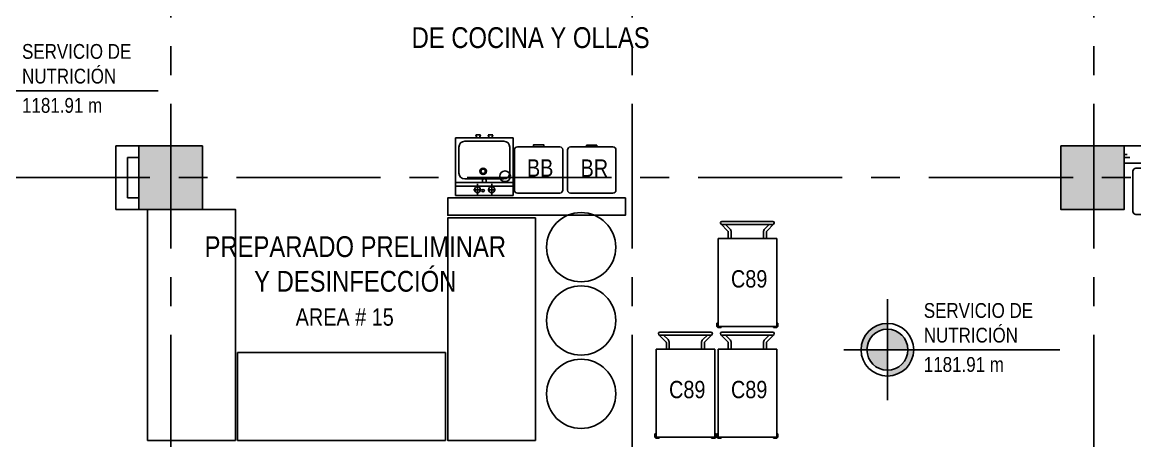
# Model space of a CAD drawing. Extents: x -28 to 149, y -33 to 76.
# Drawn here: x 14.71 to 24.35, y 28 to 31.62 of the extents above; entities that cross this region are included whole.
import ezdxf

# ---------------------------------------------------------------- set-up
doc = ezdxf.new("R2010")
doc.units = 0
for name, pattern in [('CENTER', [2, 1.25, -0.25, 0.25, -0.25]), ('DASHDOT', [1, 0.5, -0.25, 0, -0.25]), ('DASHDOT2', [12.7, 6.35, -3.175, 0, -3.175]), ('STYLE_01', [0.15, 0.1, -0.05])]:
    doc.linetypes.add(name, pattern=pattern)
for name, color, linetype in [('arq-columnas', 5, 'Continuous'), ('arq-ejes', 1, 'DASHDOT2'), ('arq-ejes-principales', 1, 'CENTER'), ('arq-equipamiento', 1, 'Continuous'), ('arq-hatch', 252, 'Continuous'), ('arq-mobiliario', 1, 'Continuous'), ('arq-niveles', 1, 'Continuous'), ('arq-paredes-liv', 3, 'Continuous'), ('arq-proyección vigas', 251, 'STYLE_01'), ('arq-san', 1, 'Continuous'), ('arq-text-area', 3, 'Continuous'), ('arq-text-codigo', 1, 'Continuous'), ('arq-text-equipamiento', 2, 'Continuous')]:
    doc.layers.add(name, color=color, linetype=linetype)
doc.styles.add('dape 2', font='ARIALN.TTF', dxfattribs={"height": 2.5})

# ---------------------------------------------------------------- blocks, each defined once
blk = doc.blocks.new('C89')
for p, q in [((0.0244, 0.8864), (0.0852, 0.8255)), ((0.0333, 0.908), (0.4747, 0.908)), ((0.0333, 0.8826), (0.4747, 0.8826)), ((0.064, 0.8826), (0.1031, 0.8435)), ((0.444, 0.8826), (0.4049, 0.8435)), ((0.4836, 0.8864), (0.4228, 0.8255)), ((0.0889, 0.8166), (0.0889, 0.762)), ((0.1143, 0.8166), (0.1143, 0.762)), ((0.3937, 0.8166), (0.3937, 0.762)), ((0.4191, 0.8166), (0.4191, 0.762)), ((0, 0.762), (0, 0)), ((0.508, 0.762), (0, 0.762)), ((0.508, 0), (0.508, 0.762)), ((-0.0111, 0.027), (-0.0111, -0.0016)), ((-0.0111, 0.027), (0, 0.027)), ((0, 0), (0.508, 0)), ((0.027, -0.0111), (0.027, 0)), ((0.508, 0.027), (0.5191, 0.027)), ((0.5191, -0.0016), (0.5191, 0.027)), ((-0.0111, -0.0016), (-0.0016, -0.0111)), ((-0.0016, -0.0111), (0.027, -0.0111)), ((0.481, -0.0111), (0.481, 0)), ((0.481, -0.0111), (0.5096, -0.0111)), ((0.5096, -0.0111), (0.5191, -0.0016))]:
    blk.add_line(p, q)
for centre, radius, start, end in [((0.0333, 0.8953), 0.0127, 90, 270), ((0.4747, 0.8953), 0.0127, 270, 90), ((0.0762, 0.8166), 0.0127, 0, 45), ((0.0762, 0.8166), 0.0381, 0, 45), ((0.4318, 0.8166), 0.0381, 135, 180), ((0.4318, 0.8166), 0.0127, 135, 180)]:
    blk.add_arc(centre, radius, start, end)
blk = doc.blocks.new('BR')
for p, q in [((-0.21, -0.3742), (-0.21, -0.0258)), ((-0.1842, 0), (0.1842, 0)), ((0.21, -0.0258), (0.21, -0.3742)), ((0.1842, -0.4), (-0.1842, -0.4)), ((-0.0452, -0.4), (-0.0452, -0.4171)), ((0.0452, -0.4), (-0.0452, -0.4)), ((-0.0452, -0.4171), (0.0452, -0.4171)), ((0.0452, -0.4171), (0.0452, -0.4))]:
    blk.add_line(p, q)
for centre, start, end in [((-0.1842, -0.0258), 90, 180), ((0.1842, -0.0258), 0, 90), ((-0.1842, -0.3742), 180, 270), ((0.1842, -0.3742), 270, 0)]:
    blk.add_arc(centre, 0.0258, start, end)
blk = doc.blocks.new('BB')
for points in [[(0.1842, 0), (-0.1842, 0)], [(-0.21, -0.0258), (-0.21, -0.3742)], [(0.21, -0.3742), (0.21, -0.0258)], [(-0.1842, -0.4), (0.1842, -0.4)]]:
    blk.add_lwpolyline(points)
blk.add_lwpolyline([(0.0452, -0.4), (0.0452, -0.4171), (-0.0452, -0.4171), (-0.0452, -0.4)], close=True)
for centre, start, end in [((0.1842, -0.0258), 0, 90), ((-0.1842, -0.0258), 90, 180), ((-0.1842, -0.3742), 180, 270), ((0.1842, -0.3742), 270, 0)]:
    blk.add_arc(centre, 0.0258, start, end)
blk = doc.blocks.new('LAV.')
for p, q in [((-0.0206, 0.5), (0.4794, 0.5)), ((-0.0206, 0.5), (-0.0206, 0)), ((0.1656, 0.5), (0.1569, 0.5254)), ((0.1569, 0.5254), (0.1975, 0.5254)), ((0.1889, 0.5), (0.1975, 0.5254)), ((0.302, 0.5254), (0.2613, 0.5254)), ((0.27, 0.5), (0.2613, 0.5254)), ((0.2933, 0.5), (0.302, 0.5254)), ((0.4794, 0), (0.4794, 0.5)), ((0.0094, 0.42), (0.0094, 0.1943)), ((0.0594, 0.47), (0.3994, 0.47)), ((0.4494, 0.1943), (0.4494, 0.42)), ((0.4794, 0.1143), (-0.0206, 0.1143)), ((0.0374, 0.1224), (0.0374, 0.1143)), ((0.3994, 0.1443), (0.0594, 0.1443)), ((0.0628, 0.1224), (0.0628, 0.1143)), ((0.1658, 0), (0.1658, 0.1016)), ((0.2128, 0.1381), (0.2128, 0.1143)), ((0.2461, 0.1381), (0.2461, 0.1143)), ((0.2883, 0), (0.2883, 0.1016)), ((-0.0206, 0.081), (0.4794, 0.081)), ((0.1318, 0.0508), (0.1998, 0.0508)), ((0.2544, 0.0508), (0.3223, 0.0508)), ((-0.0206, 0), (0.4794, 0))]:
    blk.add_line(p, q)
for centre, radius in [((0.0501, 0.1667), 0.046), ((0.2397, 0.2097), 0.028), ((0.1658, 0.0508), 0.0254), ((0.2397, 0.0416), 0.0102), ((0.2883, 0.0508), 0.0254)]:
    blk.add_circle(centre, radius)
at = {"color": 251}
for radius in [0.0254, 0.0188]:
    blk.add_circle((0.2397, 0.2097), radius, dxfattribs=at)
for centre, radius, start, end in [((0.0594, 0.42), 0.05, 90, 180), ((0.3994, 0.42), 0.05, 0, 90), ((0.0594, 0.1943), 0.05, 180, 270), ((0.3994, 0.1943), 0.05, 270, 0), ((0.2294, 0.1195), 0.025, 48.2195, 131.7805)]:
    blk.add_arc(centre, radius, start, end)

msp = doc.modelspace()

# ---------------------------------------------------------------- hatches: boundary and pattern name
at = {"layer": 'arq-hatch'}
h = msp.add_hatch(dxfattribs=at)
h.set_pattern_fill('LINE', color=8, scale=0.02, angle=45, style=0)
h.set_pattern_definition([(45, (56.22398, 4.97406), (-0.04490128, 0.04490128), [])])
h.paths.add_polyline_path([(56.306, 6.62), (56.176, 6.67), (56.176, 4.4481), (56.306, 4.4966)])
h.paths.add_polyline_path([(56.3053, 4.0878), (56.176, 4.1375), (56.176, 3.9938), (56.0849, 3.9938), (56.1349, 3.8639), (56.3049, 3.8639)])
h.paths.add_polyline_path([(55.7735, 3.9938), (53.9322, 3.9938), (53.9322, 3.8638), (54.1448, 3.8638), (55.1734, 3.8638), (55.7249, 3.8638)])
h.paths.add_polyline_path([(53.9322, 3.9938), (53.8322, 3.9938), (53.8322, 3.8638), (53.9322, 3.8638)])
h.paths.add_polyline_path([(53.8322, 3.9938), (53.5432, 3.9938), (53.5932, 3.8638), (53.8322, 3.8638)])
h.paths.add_polyline_path([(-0.1776, 4.5303), (-0.3076, 4.4803), (-0.3076, 4.2812), (-0.1776, 4.2812)])
h.paths.add_polyline_path([(-0.1776, 4.2812), (-0.3076, 4.2812), (-0.3076, 4.1562), (-0.1776, 4.1562)])
h.paths.add_polyline_path([(0, 4.0803), (-0.1776, 4.0803), (-0.1776, 4.1562), (-0.3076, 4.1562), (-0.3076, 3.9503), (0, 3.9503)])
h.paths.add_polyline_path([(0.2724, 4.0803), (0, 4.0803), (0, 3.9503), (0.2224, 3.9503)])
h.paths.add_polyline_path([(10.3138, 5.6199), (8.2571, 5.6238), (8.2772, 5.57), (8.7716, 5.57), (9.8002, 5.57), (10.2946, 5.57)])
h.paths.add_polyline_path([(10.3446, 5.7), (8.2287, 5.7), (8.2571, 5.6238), (10.3138, 5.6199)])
h.paths.add_polyline_path([(12.7719, 5.7), (10.656, 5.7), (10.6862, 5.6192), (12.7393, 5.6153)])
h.paths.add_polyline_path([(12.7393, 5.6153), (10.6862, 5.6192), (10.7046, 5.57), (11.199, 5.57), (12.2275, 5.57), (12.2275, 5.5701), (12.7219, 5.5701)])
h.paths.add_polyline_path([(13.1, 5.7), (13.0833, 5.7), (13.1, 5.6552)])
h.paths.add_polyline_path([(56.306, 8.6376), (56.1754, 8.6878), (56.1754, 8.1159), (56.1754, 8.0999), (56.1754, 8.05), (56.306, 8.05)])
h.paths.add_polyline_path([(56.306, 8.05), (56.1754, 8.05), (56.1754, 7.2312), (56, 7.2312), (56.175, 7.2256), (56, 7.22), (56.175, 7.22), (56.175, 6.981), (56.306, 7.03)])
h.paths.add_polyline_path([(49.6461, 35.08), (48.5573, 35.08), (48.5087, 34.95), (49.6461, 34.95)])
h.paths.add_polyline_path([(50.5797, 35.08), (49.6461, 35.08), (49.6461, 34.95), (50.6297, 34.95)])
h.paths.add_polyline_path([(51.0789, 35.08), (50.9883, 35.08), (50.9397, 34.95), (51.0789, 34.95)])
h.paths.add_polyline_path([(51.2289, 35.08), (51.0789, 35.08), (51.0789, 34.95), (51.2289, 34.95)])
h.paths.add_polyline_path([(53.0056, 35.08), (51.2289, 35.08), (51.2289, 34.95), (53.0556, 34.95)])
h.paths.add_polyline_path([(20.5106, 35.08), (20, 35.08), (20, 34.9502), (20.5106, 34.9502)])
h.paths.add_polyline_path([(20, 35.08), (19.482, 35.08), (19.482, 34.9502), (20, 34.9502)])
h.paths.add_polyline_path([(42.086, 35.08), (41.0575, 35.08), (41.0575, 34.95), (42.086, 34.95)])
h.paths.add_polyline_path([(41.0575, 35.08), (40.563, 35.08), (40.513, 34.95), (41.0575, 34.95)])
h.paths.add_polyline_path([(42.5804, 35.08), (42.086, 35.08), (42.086, 34.95), (42.629, 34.95)])
edge = h.paths.add_edge_path()
edge.add_line((34.5796, 35.08), (34.4, 35.08))
edge.add_arc((34.4, 34.98), 0.1, 90, 179.99998)
edge.add_line((34.3, 34.98), (34.3, 34.95))
edge.add_line((34.3, 34.95), (34.6282, 34.95))
edge.add_line((34.6282, 34.95), (34.5796, 35.08))
h.paths.add_polyline_path([(37.0056, 35.08), (34.9882, 35.08), (34.9382, 34.95), (37.0541, 34.95)])
h.paths.add_polyline_path([(39.4373, 35.08), (37.4141, 35.08), (37.3641, 34.95), (39.4858, 34.95)])
h.paths.add_polyline_path([(18.573, 35.0802), (17.3999, 35.0802), (17.3999, 34.9502), (18.6216, 34.9502)])
h.paths.add_polyline_path([(19.482, 35.08), (18.9876, 35.08), (18.9391, 34.9502), (19.482, 34.9502)])
h.paths.add_polyline_path([(20.9731, 35.08), (20.5106, 35.08), (20.5106, 34.9502), (20.9731, 34.9502)])
h.paths.add_polyline_path([(8.5108, 34.95), (8.5594, 35.08), (10.5792, 35.08), (10.6292, 34.95)])
edge = h.paths.add_edge_path()
edge.add_line((10.9417, 34.95), (10.9903, 35.08))
edge.add_line((10.9903, 35.08), (13.0077, 35.08))
edge.add_line((13.0077, 35.08), (13.0327, 35.015))
edge.add_line((13.0327, 35.015), (13.0577, 34.95))
edge.add_line((13.0577, 34.95), (10.9417, 34.95))
at = {"layer": 'arq-niveles'}
h = msp.add_hatch(color=8, dxfattribs=at)
h.paths.add_polyline_path([(22.0329, 28.7849, 0.414214), (22.2104, 28.6075), (22.2104, 28.7849)])
h.paths.add_polyline_path([(22.2104, 28.9624), (22.2104, 28.7849), (22.3879, 28.7849, 0.414214)])
h.paths.add_polyline_path([(21.9825, 28.7849), (22.0329, 28.7849, -0.414214), (22.2104, 28.9624), (22.2104, 29.0128, 0.414214)])
h.paths.add_polyline_path([(22.2104, 28.6075), (22.2104, 28.557, 0.414214), (22.4383, 28.7849), (22.3879, 28.7849, -0.414214)])

# ---------------------------------------------------------------- linework, layer by layer
at = {"layer": 'arq-columnas'}
for points in [[(15.725, 30.55), (16.275, 30.55), (16.275, 30), (15.725, 30)], [(23.7122, 30.55), (24.2622, 30.55), (24.2622, 30), (23.7122, 30)]]:
    msp.add_lwpolyline(points, close=True, dxfattribs=at)
at = {"layer": 'arq-ejes', "linetype": 'DASHDOT', "ltscale": 0.6}
msp.add_line((36.6378, 30.4752), (24.2622, 30.4752), dxfattribs=at)
at = {"layer": 'arq-ejes-principales'}
for p, q in [((16, 36.9128), (16, -3.6157)), ((20, 36.9128), (20, -2.6791)), ((24, 36.9128), (24, -2.6791)), ((-5.4309, 30.275), (59.9297, 30.275))]:
    msp.add_line(p, q, dxfattribs=at)
at = {"layer": 'arq-hatch'}
for points in [[(15.725, 30.55), (16.275, 30.55), (15.725, 30), (16.275, 30)], [(23.7122, 30.55), (24.2622, 30.55), (23.7122, 30), (24.2622, 30)]]:
    msp.add_solid(points, dxfattribs=at)
at = {"layer": 'arq-mobiliario'}
for points in [[(16.56, 28), (16.56, 30), (15.8, 30), (15.8, 28)], [(19.16, 28), (19.16, 29.9258), (18.4, 29.9258), (18.4, 28)], [(18.38, 28), (16.58, 28), (16.58, 28.76), (18.38, 28.76), (18.38, 28)]]:
    msp.add_lwpolyline(points, close=True, dxfattribs=at)
for centre in [(19.5562, 29.6728), (19.5562, 29.0378), (19.5562, 28.4029)]:
    msp.add_circle(centre, 0.3, dxfattribs=at)
at = {"layer": 'arq-niveles'}
for p, q in [((15.89, 31.028), (14.0199, 31.028)), ((22.2104, 29.2221), (22.2104, 28.3477)), ((23.7041, 28.7849), (21.834, 28.7849))]:
    msp.add_line(p, q, dxfattribs=at)
for radius in [0.2279, 0.1775]:
    msp.add_circle((22.2104, 28.7849), radius, dxfattribs=at)
at = {"layer": 'arq-paredes-liv'}
for p, q in [((15.725, 30.55), (15.525, 30.55)), ((15.525, 30.55), (15.525, 30)), ((15.725, 30.55), (15.725, 30.45)), ((15.725, 30.45), (15.625, 30.45)), ((15.625, 30.45), (15.625, 30.1)), ((15.725, 30.1), (15.625, 30.1)), ((15.725, 30.1), (15.725, 30)), ((15.725, 30), (15.525, 30))]:
    msp.add_line(p, q, dxfattribs=at)
msp.add_lwpolyline([(25.9764, 30.4002), (24.2622, 30.4002), (24.2622, 30.5502), (25.9764, 30.5502)], dxfattribs=at)
msp.add_lwpolyline([(19.94, 30.1), (18.4, 30.1), (18.4, 29.95), (19.94, 29.95)], close=True, dxfattribs=at)
at = {"layer": 'arq-proyección vigas', "linetype": 'STYLE_01'}
msp.add_line((31.7122, 30.45), (24.2622, 30.45), dxfattribs=at)

# ---------------------------------------------------------------- block references
at = {"layer": 'arq-equipamiento', "rotation": 180}
for name, p in [('BB', (19.1881, 30.1417)), ('BR', (19.6482, 30.1403))]:
    msp.add_blockref(name, p, dxfattribs=at)
at = {"layer": 'arq-equipamiento'}
for name, p in [('BR', (24.548, 30.3561)), ('C89', (20.743, 28.9873)), ('C89', (20.2063, 28.0289)), ('C89', (20.743, 28.0289))]:
    msp.add_blockref(name, p, dxfattribs=at)
at = {"layer": 'arq-san', "xscale": -1}
msp.add_blockref('LAV.', (18.9471, 30.12), dxfattribs=at)

# ---------------------------------------------------------------- texts
at = {"layer": 'arq-niveles', "color": 2, "style": 'dape 2'}
for p in [(14.7119, 30.8364), (22.526, 28.5933)]:
    msp.add_text('1181.91 m  ', height=0.128214, dxfattribs=at).set_placement(p)
at = {"layer": 'arq-niveles', "color": 2, "char_height": 0.128214, "width": 1.689608, "attachment_point": 1, "style": 'dape 2'}
for insert in [(14.7118, 31.4319), (22.5258, 29.1888)]:
    msp.add_mtext('SERVICIO DE NUTRICIÓN', dxfattribs=dict(at, insert=insert))
at = {"layer": 'arq-text-area', "char_height": 0.18, "width": 2.909108, "attachment_point": 1, "style": 'dape 2'}
for s, insert in [('LAVADO DE UTENSILIOS \\PDE COCINA Y OLLAS', (18.0877, 31.8773)), ('\\pi0.1579;PREPARADO PRELIMINAR\\P\\pi0.58715;Y DESINFECCIÓN', (16.1358, 29.7675))]:
    msp.add_mtext(s, dxfattribs=dict(at, insert=insert))
at = {"layer": 'arq-text-codigo', "style": 'dape 2'}
msp.add_text('AREA # 15', height=0.15, dxfattribs=at).set_placement((17.0828, 28.9931))
at = {"layer": 'arq-text-equipamiento', "char_height": 0.15, "width": 0.263578, "attachment_point": 1, "style": 'dape 2'}
for s, insert in [('BB', (19.0867, 30.4338)), ('BR', (19.5514, 30.4325))]:
    msp.add_mtext(s, dxfattribs=dict(at, insert=insert))
at = {"layer": 'arq-text-equipamiento', "color": 2, "char_height": 0.15, "width": 0.414052, "attachment_point": 1, "style": 'dape 2'}
for insert in [(20.8549, 29.4735), (20.3183, 28.5152), (20.8549, 28.5152)]:
    msp.add_mtext('{\\C256;C89}', dxfattribs=dict(at, insert=insert))

doc.saveas('drawing.dxf')
